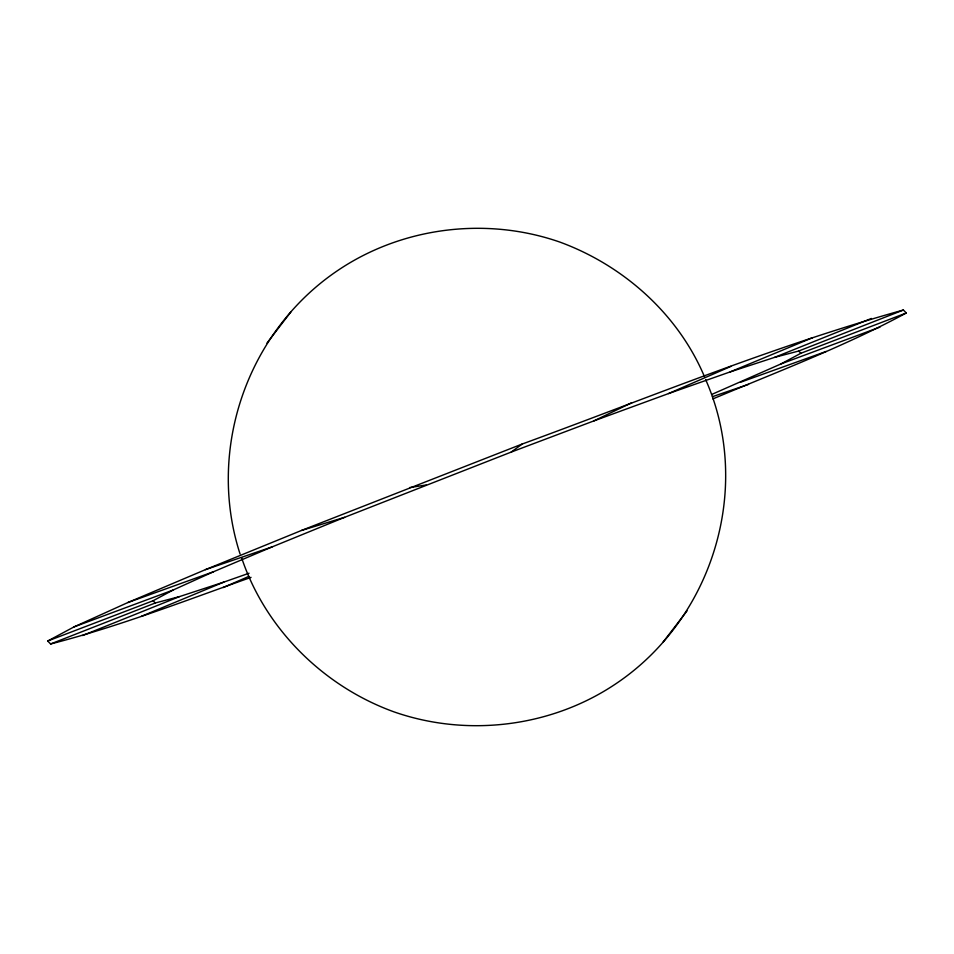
<?xml version="1.0" encoding="UTF-8"?>
<svg xmlns="http://www.w3.org/2000/svg" width="954" height="954" viewBox="0 0 954 954"><rect width="100%" height="100%" fill="white"/><g stroke="black" fill="none" stroke-linecap="round" stroke-linejoin="round"><path stroke-width="1.43" d="M704.589 376.961C678.258 314.188 623.522 265.462 559.986 242.125C486.54 216.475 402.194 226.873 337.68 270.542C246.907 331.718 206.362 450.049 240.074 554.024M241.72 558.09C265.594 629.211 323.716 686.463 394.014 711.875C467.46 737.525 551.806 727.127 616.32 683.458C713.413 618.097 753.052 486.957 705.686 379.668M291.018 311.743L266.941 343.118M662.982 642.257L687.059 610.882M251.045 577.361C184.706 600.877 118.856 626.444 50.61 643.974L47.7 641.016L153.093 600.746L172.972 590.097L213.565 571.72L272.117 546.904L344.621 517.318L511.141 452.113L522.255 444.004C648.66 397.77 773.551 346.04 903.39 310.026L906.3 312.984C844.171 346.541 777.868 371.559 712.865 398.915M47.7 641.016L74.042 626.897L127.848 602.546L205.444 569.645L301.547 530.436L522.255 444.004M711.839 394.396L781.028 363.903L800.907 353.254L906.3 312.984M511.141 452.113L593.817 420.929L631.822 402.683M223.153 587.581L248.899 576.371M593.817 420.929L668.527 393.573L730.847 366.419M141.442 616.308L223.82 582.107L249.042 573.235M668.527 393.573L730.18 371.893L812.558 337.692M82.593 635.543L179.424 596.62L223.82 582.107M730.18 371.893L774.576 357.38L871.407 318.457M50.61 643.974L155.299 602.976L179.424 596.62M774.576 357.38L798.701 351.024L903.39 310.026M74.042 626.897L172.972 590.097M781.028 363.903L879.958 327.103M127.848 602.546L213.565 571.72M740.435 382.28L826.152 351.454M205.444 569.645L272.117 546.904M712.447 396.673L748.556 384.355M301.547 530.436L344.621 517.318M409.6 487.589L426.152 484.99M798.701 351.024L800.907 353.254M153.093 600.746L155.299 602.976"/></g></svg>
